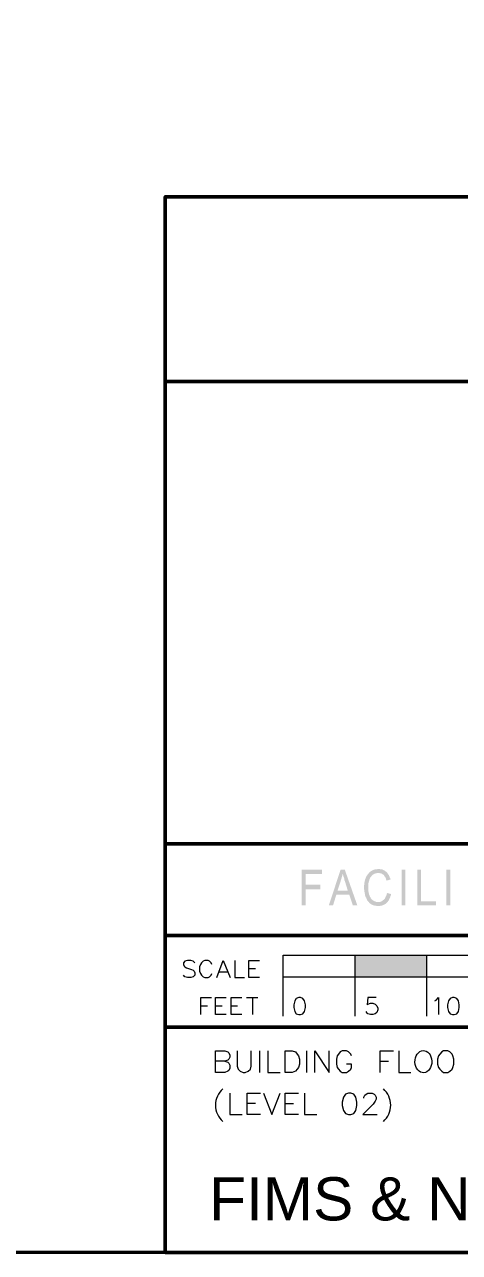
# Model space of a CAD drawing. Header units: millimetres. Extents: x 171 to 6612, y 356 to 4695.
# Drawn here: x 5534 to 5898, y 356 to 1385 of the extents above; entities that cross this region are included whole.
import ezdxf

# ---------------------------------------------------------------- set-up
doc = ezdxf.new("R2010")
doc.units = ezdxf.units.MM
doc.layers.add('walls', color=7, linetype='Continuous')
doc.styles.add('PDF ArialMT', font='arial.ttf')

msp = doc.modelspace()

# ---------------------------------------------------------------- hatches: boundary and pattern name
at = {"layer": 'walls', "transparency": 33554559}
for points in [[(5765.8, 647.2), (5765.8, 677.1), (5782.9, 677.1), (5782.9, 673.6), (5769.1, 673.6), (5769.1, 664.5), (5781.3, 664.5), (5781.3, 660.8), (5769.1, 660.8), (5769.1, 647.2)], [(5837.2, 657.7), (5840.7, 656.8), (5840.5, 656.3), (5840.5, 655.9), (5840.2, 655.4), (5840.2, 655.2), (5840, 654.7), (5840, 654.2), (5839.7, 653.7), (5839.5, 653.5), (5839.5, 653), (5839.3, 652.8), (5839, 652.3), (5838.8, 652.1), (5838.8, 651.6), (5838.6, 651.4), (5838.3, 651.2), (5838.1, 650.7), (5837.9, 650.5), (5837.6, 650.2), (5837.4, 650), (5837.2, 649.8), (5836.9, 649.5), (5836.7, 649.3), (5836.5, 649.1), (5836.2, 648.8), (5836, 648.6), (5835.8, 648.4), (5835.3, 648.1), (5835.1, 648.1), (5834.8, 647.9), (5834.4, 647.7), (5834.1, 647.7), (5833.9, 647.4), (5833.4, 647.2), (5833.2, 647.2), (5833, 647.2), (5832.5, 647), (5832.3, 647), (5831.8, 647), (5831.6, 646.7), (5831.1, 646.7), (5830.9, 646.7), (5830.4, 646.7), (5829.9, 646.7), (5829.7, 646.7), (5829.2, 646.7), (5828.8, 646.7), (5828.5, 646.7), (5828.1, 647), (5827.8, 647), (5827.4, 647), (5826.9, 647), (5826.6, 647.2), (5826.4, 647.2), (5825.9, 647.4), (5825.7, 647.4), (5825.2, 647.7), (5825, 647.7), (5824.8, 647.9), (5824.5, 647.9), (5824.1, 648.1), (5823.8, 648.4), (5823.6, 648.6), (5823.4, 648.6), (5823.4, 648.6), (5823.1, 648.8), (5822.7, 649.1), (5822.4, 649.3), (5822.2, 649.8), (5822, 650), (5821.7, 650.2), (5821.5, 650.5), (5821.3, 650.7), (5821, 651.2), (5820.8, 651.4), (5820.6, 651.6), (5820.6, 652.1), (5820.3, 652.3), (5820.1, 652.8), (5819.9, 653), (5819.9, 653.5), (5819.6, 654), (5819.4, 654.2), (5819.4, 654.4), (5819.2, 654.7), (5819.2, 655.2), (5818.9, 655.6), (5818.9, 655.9), (5818.7, 656.3), (5818.7, 656.8), (5818.7, 657), (5818.5, 657.5), (5818.5, 658), (5818.5, 658.2), (5818.2, 658.7), (5818.2, 659.1), (5818.2, 659.6), (5818.2, 659.8), (5818.2, 660.3), (5818, 660.8), (5818, 661.2), (5818, 661.7), (5818, 661.9), (5818, 662.4), (5818, 662.4), (5818, 662.9), (5818, 663.3), (5818, 663.8), (5818, 664.3), (5818.2, 664.7), (5818.2, 665.2), (5818.2, 665.4), (5818.2, 665.9), (5818.2, 666.4), (5818.5, 666.8), (5818.5, 667.1), (5818.5, 667.5), (5818.7, 668), (5818.7, 668.3), (5818.9, 668.7), (5818.9, 669), (5819.2, 669.4), (5819.2, 669.7), (5819.4, 670.1), (5819.4, 670.4), (5819.6, 670.6), (5819.6, 671.1), (5819.9, 671.3), (5820.1, 671.8), (5820.3, 672), (5820.6, 672.5), (5820.8, 672.7), (5821, 673.2), (5821.3, 673.4), (5821.3, 673.6), (5821.7, 673.9), (5822, 674.3), (5822.2, 674.6), (5822.4, 674.8), (5822.7, 675), (5822.9, 675.3), (5823.1, 675.5), (5823.6, 675.7), (5823.8, 676), (5823.8, 676), (5824.3, 676.2), (5824.5, 676.4), (5824.8, 676.4), (5825.2, 676.7), (5825.5, 676.9), (5825.7, 676.9), (5826.2, 677.1), (5826.4, 677.1), (5826.9, 677.4), (5827.1, 677.4), (5827.4, 677.4), (5827.8, 677.6), (5828.1, 677.6), (5828.5, 677.6), (5828.8, 677.6), (5829.2, 677.6), (5829.5, 677.8), (5829.9, 677.8), (5830.2, 677.8), (5830.4, 677.8), (5830.9, 677.8), (5831.3, 677.6), (5831.6, 677.6), (5832, 677.6), (5832.3, 677.6), (5832.7, 677.4), (5833, 677.4), (5833.4, 677.4), (5833.7, 677.1), (5833.9, 677.1), (5834.4, 676.9), (5834.6, 676.7), (5834.8, 676.7), (5835.3, 676.4), (5835.5, 676.2), (5835.8, 676), (5836, 675.7), (5836.2, 675.7), (5836.5, 675.5), (5836.7, 675.3), (5836.9, 675), (5837.2, 674.8), (5837.6, 674.3), (5837.9, 674.1), (5837.9, 673.9), (5838.1, 673.6), (5838.3, 673.2), (5838.6, 672.9), (5838.8, 672.7), (5839, 672.2), (5839, 672), (5839.3, 671.5), (5839.5, 671.1), (5839.5, 670.8), (5839.7, 670.4), (5840, 669.9), (5840, 669.7), (5840.2, 669.2), (5840.2, 669), (5836.9, 668), (5836.7, 668.5), (5836.5, 669), (5836.5, 669.4), (5836.2, 669.9), (5836, 670.1), (5836, 670.6), (5835.8, 670.8), (5835.5, 671.3), (5835.3, 671.5), (5835.1, 671.8), (5834.8, 672.2), (5834.8, 672.5), (5834.6, 672.7), (5834.4, 672.9), (5834.4, 672.9), (5833.9, 673.2), (5833.7, 673.4), (5833.4, 673.4), (5833.2, 673.6), (5832.7, 673.9), (5832.5, 673.9), (5832.3, 674.1), (5831.8, 674.1), (5831.6, 674.1), (5831.1, 674.3), (5830.9, 674.3), (5830.4, 674.3), (5829.9, 674.3), (5829.9, 674.3), (5829.7, 674.3), (5829.2, 674.3), (5828.8, 674.3), (5828.5, 674.3), (5828.1, 674.1), (5827.8, 674.1), (5827.6, 674.1), (5827.1, 673.9), (5826.9, 673.9), (5826.4, 673.6), (5826.2, 673.4), (5825.9, 673.4), (5825.7, 673.2), (5825.2, 672.9), (5825, 672.7), (5824.8, 672.5), (5824.5, 672.2), (5824.3, 672), (5824.1, 671.5), (5823.8, 671.3), (5823.6, 671.1), (5823.4, 670.8), (5823.1, 670.4), (5822.9, 670.1), (5822.9, 669.7), (5822.7, 669.4), (5822.4, 669), (5822.4, 668.5), (5822.4, 668.3), (5822.2, 667.8), (5822.2, 667.5), (5822, 667.1), (5822, 666.6), (5822, 666.4), (5821.7, 665.9), (5821.7, 665.4), (5821.7, 665), (5821.7, 664.7), (5821.5, 664.3), (5821.5, 663.8), (5821.5, 663.3), (5821.5, 663.1), (5821.5, 662.6), (5821.5, 662.4), (5821.5, 661.9), (5821.5, 661.5), (5821.5, 661.2), (5821.5, 660.8), (5821.5, 660.3), (5821.7, 659.8), (5821.7, 659.4), (5821.7, 658.9), (5821.7, 658.7), (5822, 658.2), (5822, 657.7), (5822, 657.5), (5822.2, 657), (5822.2, 656.8), (5822.2, 656.3), (5822.4, 656.1), (5822.4, 655.9), (5822.7, 655.4), (5822.7, 654.9), (5822.9, 654.7), (5823.1, 654.2), (5823.4, 654), (5823.6, 653.5), (5823.6, 653.3), (5823.8, 653), (5824.1, 652.6), (5824.3, 652.3), (5824.8, 652.1), (5825, 651.9), (5825.2, 651.6), (5825.5, 651.6), (5825.7, 651.4), (5825.9, 651.2), (5826.4, 650.9), (5826.6, 650.7), (5827.1, 650.7), (5827.4, 650.5), (5827.6, 650.5), (5828.1, 650.2), (5828.3, 650.2), (5828.8, 650.2), (5829, 650.2), (5829.5, 650.2), (5829.7, 650.2), (5829.7, 650.2), (5830.2, 650.2), (5830.4, 650.2), (5830.9, 650.2), (5831.1, 650.2), (5831.6, 650.2), (5831.8, 650.5), (5832.3, 650.5), (5832.5, 650.7), (5832.7, 650.7), (5833.2, 650.9), (5833.4, 651.2), (5833.7, 651.4), (5833.9, 651.6), (5834.4, 651.9), (5834.6, 652.1), (5834.8, 652.3), (5835.1, 652.6), (5835.3, 652.8), (5835.5, 653), (5835.5, 653.5), (5835.8, 653.7), (5836, 654), (5836.2, 654.4), (5836.2, 654.7), (5836.5, 655.2), (5836.7, 655.4), (5836.7, 655.9), (5836.9, 656.3), (5836.9, 656.8), (5837.2, 657.3), (5837.2, 657.7), (5837.2, 657.7)], [(5862.5, 647.2), (5862.5, 677.1), (5865.7, 677.1), (5865.7, 650.7), (5878.4, 650.7), (5878.4, 647.2)]]:
    msp.add_hatch(color=256, dxfattribs=at).paths.add_polyline_path(points)
h = msp.add_hatch(color=256, dxfattribs=at)
h.paths.add_polyline_path([(5788.5, 647.2), (5798.3, 677.1), (5801.9, 677.1), (5812.4, 647.2), (5808.6, 647.2), (5805.6, 656.3), (5794.8, 656.3), (5792, 647.2)], flags=0)
h.paths.add_polyline_path([(5795.8, 659.6), (5804.4, 659.6), (5801.9, 667.8), (5801.6, 668.3), (5801.6, 668.7), (5801.4, 669.2), (5801.4, 669.7), (5801.2, 670.1), (5801.2, 670.6), (5800.9, 671.1), (5800.7, 671.3), (5800.7, 671.8), (5800.7, 672), (5800.4, 672.5), (5800.4, 672.9), (5800.2, 673.2), (5800.2, 673.4), (5800.2, 673.9), (5800, 674.1), (5800, 673.6), (5800, 673.4), (5799.7, 672.9), (5799.7, 672.5), (5799.7, 672), (5799.5, 671.8), (5799.5, 671.3), (5799.3, 670.8), (5799.3, 670.6), (5799.3, 670.1), (5799, 669.7), (5799, 669.2), (5798.8, 669), (5798.8, 668.5), (5798.6, 668.3)], flags=0)

# ---------------------------------------------------------------- linework, layer by layer
at = {"layer": 'walls', "lineweight": 50}
for points in [[(6611.5, 356.4), (6611.7, 4694.6), (171.3, 4694.9), (171.3, 356.6)], [(6611.5, 1241.1), (5651.5, 1241.1), (5651.5, 356.4), (6611.5, 356.4)]]:
    msp.add_lwpolyline(points, close=True, dxfattribs=at)
for points in [[(5651.5, 1241.1), (6611.5, 1241.1)], [(5651.5, 1086.2), (6611.5, 1086.2)], [(6611.5, 698.9), (5651.5, 698.9)], [(6611.5, 621.9), (6401.4, 621.9), (5651.5, 621.9)], [(6611.5, 545.2), (5651.5, 545.2)]]:
    msp.add_lwpolyline(points, dxfattribs=at)
at = {"layer": 'walls', "lineweight": 9}
for points in [[(5676.3, 599), (5674.9, 600.4), (5672.8, 601.1), (5670, 601.1), (5667.9, 600.4), (5666.7, 599), (5666.7, 597.6), (5667.4, 596.4), (5667.9, 595.7), (5669.3, 595), (5673.5, 593.6), (5674.9, 592.9), (5675.6, 592.2), (5676.3, 590.8), (5676.3, 588.7), (5674.9, 587.3), (5672.8, 586.8), (5670, 586.8), (5667.9, 587.3), (5666.7, 588.7)], [(5690.5, 597.6), (5689.8, 599), (5688.4, 600.4), (5687.3, 601.1), (5684.5, 601.1), (5683.1, 600.4), (5681.7, 599), (5681, 597.6), (5680.2, 595.7), (5680.2, 592.2), (5681, 590.1), (5681.7, 588.7), (5683.1, 587.3), (5684.5, 586.8), (5687.3, 586.8), (5688.4, 587.3), (5689.8, 588.7), (5690.5, 590.1)], [(5694.8, 586.8), (5700.1, 601.1), (5705.7, 586.8)], [(5709.7, 601.1), (5709.7, 586.8), (5717.9, 586.8)], [(5730.3, 586.8), (5721.4, 586.8), (5721.4, 601.1), (5730.3, 601.1)], [(5750.2, 554.3), (5750.2, 605.5), (6350.2, 605.5), (6350.2, 554.3)], [(5810.3, 605.5), (5810.3, 554.3)], [(5870.2, 605.5), (5870.2, 554.3)], [(5696.9, 591.5), (5703.6, 591.5)], [(5721.4, 594.3), (5727, 594.3)], [(5750.2, 587.5), (6350.2, 587.5)], [(5681.2, 555.7), (5681.2, 570), (5690.1, 570)], [(5702.5, 555.7), (5693.6, 555.7), (5693.6, 570), (5702.5, 570)], [(5715.6, 555.7), (5706.7, 555.7), (5706.7, 570), (5715.6, 570)], [(5719.5, 570), (5729.1, 570)], [(5724.5, 570), (5724.5, 555.7)], [(5828.1, 570), (5821.3, 570), (5820.6, 563.9), (5821.3, 564.6), (5823.4, 565.3), (5825.3, 565.3), (5827.4, 564.6), (5828.8, 563.2), (5829.5, 561.1), (5829.5, 559.7), (5828.8, 557.6), (5827.4, 556.4), (5825.3, 555.7), (5823.4, 555.7), (5821.3, 556.4), (5820.6, 556.9), (5819.9, 558.3)], [(5877.2, 567.2), (5878.4, 567.9), (5880.5, 570), (5880.5, 555.7)], [(5681.2, 563.2), (5686.8, 563.2)], [(5693.6, 563.2), (5699, 563.2)], [(5706.7, 563.2), (5712.1, 563.2)]]:
    msp.add_lwpolyline(points, dxfattribs=at)
for points in [[(5763.3, 570), (5761.2, 569.3), (5760, 567.2), (5759.3, 563.9), (5759.3, 561.8), (5760, 558.3), (5761.2, 556.4), (5763.3, 555.7), (5764.7, 555.7), (5766.8, 556.4), (5768.2, 558.3), (5768.9, 561.8), (5768.9, 563.9), (5768.2, 567.2), (5766.8, 569.3), (5764.7, 570)], [(5892.2, 570), (5890.1, 569.3), (5888.7, 567.2), (5888, 563.9), (5888, 561.8), (5888.7, 558.3), (5890.1, 556.4), (5892.2, 555.7), (5893.6, 555.7), (5895.7, 556.4), (5897.1, 558.3), (5897.6, 561.8), (5897.6, 563.9), (5897.1, 567.2), (5895.7, 569.3), (5893.6, 570)]]:
    msp.add_lwpolyline(points, close=True, dxfattribs=at)
at = {"layer": 'walls', "lineweight": 20}
for points in [[(5701.3, 516.6), (5703.9, 515.9), (5704.8, 515), (5705.5, 513.4), (5705.5, 510.8), (5704.8, 508.9), (5703.9, 508.2), (5701.3, 507.3), (5693.6, 507.3), (5693.6, 525.3), (5701.3, 525.3), (5703.9, 524.4), (5704.8, 523.7), (5705.5, 521.8), (5705.5, 520.2), (5704.8, 518.5), (5703.9, 517.6), (5701.3, 516.6), (5693.6, 516.6)], [(5711.6, 525.3), (5711.6, 512.4), (5712.5, 509.9), (5714.2, 508.2), (5716.7, 507.3), (5718.4, 507.3), (5721, 508.2), (5722.8, 509.9), (5723.5, 512.4), (5723.5, 525.3)], [(5730.5, 525.3), (5730.5, 507.3)], [(5737.3, 525.3), (5737.3, 507.3), (5747.6, 507.3)], [(5769.8, 525.3), (5769.8, 507.3)], [(5776.9, 507.3), (5776.9, 525.3), (5788.8, 507.3), (5788.8, 525.3)], [(5807.5, 521.1), (5806.8, 522.7), (5804.9, 524.4), (5803.3, 525.3), (5799.8, 525.3), (5798.1, 524.4), (5796.5, 522.7), (5795.6, 521.1), (5794.9, 518.5), (5794.9, 514.1), (5795.6, 511.5), (5796.5, 509.9), (5798.1, 508.2), (5799.8, 507.3), (5803.3, 507.3), (5804.9, 508.2), (5806.8, 509.9), (5807.5, 511.5), (5807.5, 514.1), (5803.3, 514.1)], [(5831.6, 507.3), (5831.6, 525.3), (5842.8, 525.3)], [(5847, 525.3), (5847, 507.3), (5857.3, 507.3)], [(5831.6, 516.6), (5838.4, 516.6)], [(5705.5, 490), (5705.5, 472), (5715.8, 472)], [(5731.2, 472), (5720.2, 472), (5720.2, 490), (5731.2, 490)], [(5733.8, 490), (5740.8, 472), (5747.6, 490)], [(5763.1, 472), (5751.8, 472), (5751.8, 490), (5763.1, 490)], [(5768.2, 490), (5768.2, 472), (5778.5, 472)], [(5817.8, 485.8), (5817.8, 486.5), (5818.7, 488.3), (5819.7, 489), (5821.3, 490), (5824.8, 490), (5826.4, 489), (5827.4, 488.3), (5828.1, 486.5), (5828.1, 484.8), (5827.4, 483.2), (5825.5, 480.6), (5817.1, 472), (5829, 472)], [(5720.2, 481.6), (5727, 481.6)], [(5751.8, 481.3), (5758.8, 481.3)]]:
    msp.add_lwpolyline(points, dxfattribs=at)
for points in [[(5751.8, 507.3), (5751.8, 525.3), (5757.9, 525.3), (5760.5, 524.4), (5762.1, 522.7), (5763.1, 521.1), (5764, 518.5), (5764, 514.1), (5763.1, 511.5), (5762.1, 509.9), (5760.5, 508.2), (5757.9, 507.3)], [(5884.7, 525.3), (5883.1, 524.4), (5881.4, 522.7), (5880.5, 521.1), (5879.5, 518.5), (5879.5, 514.1), (5880.5, 511.5), (5881.4, 509.9), (5883.1, 508.2), (5884.7, 507.3), (5888.2, 507.3), (5889.8, 508.2), (5891.7, 509.9), (5892.4, 511.5), (5893.3, 514.1), (5893.3, 518.5), (5892.4, 521.1), (5891.7, 522.7), (5889.8, 524.4), (5888.2, 525.3)], [(5804.9, 490), (5802.4, 489), (5800.7, 486.5), (5799.8, 482.3), (5799.8, 479.7), (5800.7, 475.5), (5802.4, 472.9), (5804.9, 472), (5806.8, 472), (5809.4, 472.9), (5811, 475.5), (5811.9, 479.7), (5811.9, 482.3), (5811, 486.5), (5809.4, 489), (5806.8, 490)]]:
    msp.add_lwpolyline(points, close=True, dxfattribs=at)
for centre, start, end in [((5711.8, 479.8), 131.4859, 228.5141), ((5822, 479.8), 311.6335, 48.3665)]:
    msp.add_arc(centre, 18.3, start, end, dxfattribs=at)
msp.add_ellipse((5867.7, 516.3), major_axis=(0.04, 9.31), ratio=0.756848, start_param=0.247021205442912, end_param=6.530206512622497, dxfattribs=at)
at = {"layer": 'walls', "lineweight": 9, "transparency": 33554559}
for points in [[(5849.4, 647.2), (5849.4, 677.1), (5852.6, 647.2), (5852.6, 677.1)], [(5886.8, 647.2), (5886.8, 677.1), (5890.3, 647.2), (5890.3, 677.1)]]:
    msp.add_solid(points, dxfattribs=at)
at = {"layer": 'walls', "transparency": 33554559}
for points in [[(5810.3, 587.5), (5810.3, 605.5), (5870.2, 587.5)], [(5810.3, 605.5), (5870.2, 587.5), (5870.2, 605.5)]]:
    msp.add_solid(points, dxfattribs=at)

# ---------------------------------------------------------------- texts
at = {"layer": 'walls', "insert": (5688.2, 401.1), "char_height": 36.209, "attachment_point": 4, "style": 'PDF ArialMT'}
msp.add_mtext('FIMS & NURSING BUILDING', dxfattribs=at)

doc.saveas('drawing.dxf')
